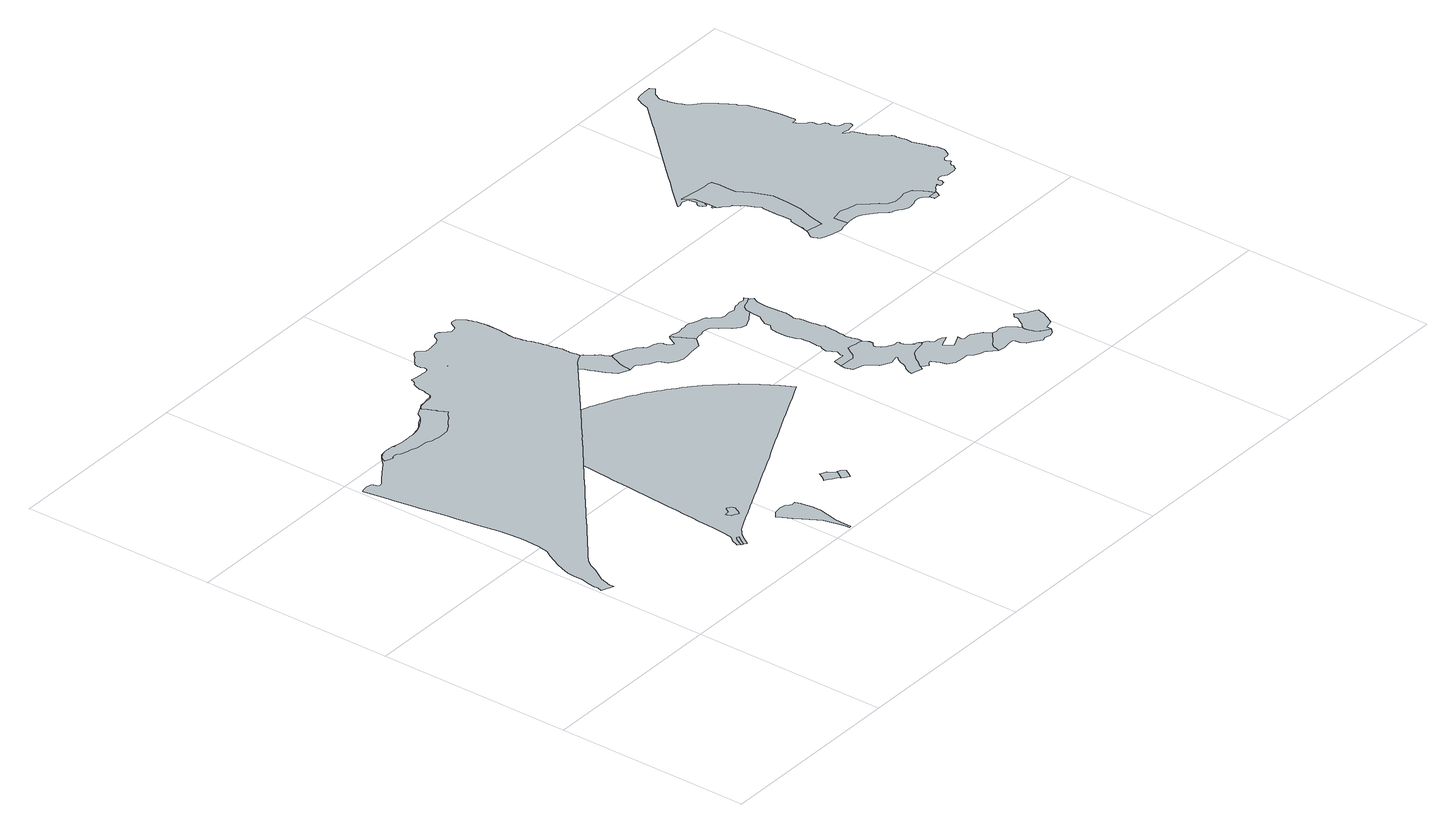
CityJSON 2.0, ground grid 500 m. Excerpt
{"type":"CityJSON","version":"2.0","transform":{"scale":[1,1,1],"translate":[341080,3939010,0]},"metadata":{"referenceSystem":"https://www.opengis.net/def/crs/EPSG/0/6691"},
"CityObjects":{
"object1":{"type":"GenericCityObject","attributes":{"prefecture":"14","disasterType":"2","areaType":"2","zoneNumber":82039,"zoneName":"中野C沢","status":"0"},"geometry":[{"type":"MultiSurface","lod":"1","boundaries":[[[0,1,2,3,4,5,6]]]}]},
"object2":{"type":"GenericCityObject","attributes":{"prefecture":"14","disasterType":"1","areaType":"1","zoneNumber":"151-H24-41108","zoneName":"中野8","status":"0"},"geometry":[{"type":"MultiSurface","lod":"1","boundaries":[[[7,8,9,10,11,12,13,14,15,16,17,18,19,20,21,22,23,24,25]]]}]},
"object3":{"type":"GenericCityObject","attributes":{"prefecture":"14","disasterType":"1","areaType":"1","zoneNumber":"151-H24-41108","zoneName":"中野8","status":"0"},"geometry":[{"type":"MultiSurface","lod":"1","boundaries":[[[26,27,28,29,30,31,32,33,34,35,36,37,38,39,40,41,42,43,44,45,46,47,48,49,50,51,52,53,54,55,56]]]}]},
"object4":{"type":"GenericCityObject","attributes":{"prefecture":"14","disasterType":"1","areaType":"1","zoneNumber":"151-H24-41101","zoneName":"中野1","status":"0"},"geometry":[{"type":"MultiSurface","lod":"1","boundaries":[[[57,58,59,60,61,62,63,64,65,66,67,68,69,70,71,72,73,74,75,76,77,78,79,80,81,82,83,84,85,86,87,88,89,90,91,92,93,94,95,96,97,98,99,100,101,102,103,104,105,106,107,108,109,110,111,112,113,114,115,116,117,118,119,120]]]}]},
"object5":{"type":"GenericCityObject","attributes":{"prefecture":"14","disasterType":"2","areaType":"1","zoneNumber":82037,"zoneName":"中野D沢","status":"0"},"geometry":[{"type":"MultiSurface","lod":"1","boundaries":[[[121,122,123,124,125,126,127,128,129,130,131,132,133,134,135,136,137,138,139,140,141,142,143,144,145,146,147,148,149,150,151,152,153,154,155,156,157,158,159,160,161,162,163,164,165,166,167,168,169,170,171,172,173,174,175,176,177,178,179,180,181,182,183,184,185,186,187,188,189,190,191,192,193,194,195,196,197,198,199,200,201,202,203,204,205,206,207,208,209,210,211,212,213,214,215,216,217,218,219,220,221,222,223,224,225,226,227,228,229,230,231,232,233,234,235,236,237,238,239,240,241,242,243,244,245,246,247,248,249,250,251,252,253,254,255,256,257,258,259,260,261,262,263,264,265,266,267,268,269,270,271,272,273,274,275,276,277,278,279,280,281,282,283,284,285,66,286,287,288,69,289,290,291,77,79,292,85,293,87,88,294,295,296,297,298,299,300,301,302,303,304,305,306,307,308,309,310,311,312,313,314,315,316,317,318,319,320,321,322,323,324,325,326,327,328,329,330,331,332,333,334,335,336,337,338,339,340,341,342,343,344,345,346,347,348,349,350,351,352,353,354,355,356,357,358,359,360,361,362,363,364,365,366,367,368,369,370,371,372,373,374,375,376,377,378,379,380,381,382,383,384,385,386,387,388,389,390,391,392,393,394,395,396,397,398,399,400,401,402,403,404,405,406,407,408,409,410,411,412,413,414,415,416,417,418,419,420,421,422,423,424,425,426,427,428,429,430,431,432,433,434,435,436,437,438,439,440,441,442,443,444,445,446,447,448,449,450,451,452,453,454,455,456,457,458,459,460,461,462,463,464,465,466,467,468,469,470,471,472,473,474,475,476,477,478,479,480,481,482,483,484,485,486,487,488,489,490,491,492,493]]]}]},
"object6":{"type":"GenericCityObject","attributes":{"prefecture":"14","disasterType":"1","areaType":"1","zoneNumber":"151-H24-41107","zoneName":"中野7","status":"0"},"geometry":[{"type":"MultiSurface","lod":"1","boundaries":[[[494,495,496,497,498,499,500,501,502,503,504,505,506,507,508,509,510,511]]]}]},
"object7":{"type":"GenericCityObject","attributes":{"prefecture":"14","disasterType":"1","areaType":"1","zoneNumber":"151-H24-41107","zoneName":"中野7","status":"0"},"geometry":[{"type":"MultiSurface","lod":"1","boundaries":[[[512,513,514,515,516,517,518,519,520,511,510,509,508,507]]]}]},
"object8":{"type":"GenericCityObject","attributes":{"prefecture":"14","disasterType":"1","areaType":"1","zoneNumber":"151-H24-41101","zoneName":"中野1","status":"0"},"geometry":[{"type":"MultiSurface","lod":"1","boundaries":[[[521,522,249,251,523,252,253,524,525,256,259,261,526,527,528,529,530,531,532,533,534,535,273,536,275,537,538,277,539,540,541,542,543,544,545,67,66,546,547,548,64,63,549,62,550,551,60,552,59,553,58,554,555,556,57,120,119,557,558,559,560,561,562,563,564,565,566,567,568,569,570,571,572,573,574,575,576]]]}]},
"object9":{"type":"GenericCityObject","attributes":{"prefecture":"14","disasterType":"2","areaType":"1","zoneNumber":82039,"zoneName":"中野C沢","status":"0"},"geometry":[{"type":"MultiSurface","lod":"1","boundaries":[[[577,578,579,580,581,582,583,584,585,586,587,588,589,590,591,592,593,594,595,596,597,598,599,600,601,602,603,604,605,606,607,608,609,610,611,612,613,614,615,616,617,618,619,620,621,622,623,624,625,626,627,628,629,630,631,632,633,634,635,636,637,638,639,640,641,642,643,644,645,646,647,648,649,650,651,652,653,654,388,655,656,657,658,659,660,661,662,663,664,665,666,667,668,669,670,671,672,673,674,675,676,677,376,678,679,680,681,682,683,684,685,686,687,688,689,690,691,692,693,694,695,696,697,698,699,700,701]]]}]},
"object10":{"type":"GenericCityObject","attributes":{"prefecture":"14","disasterType":"1","areaType":"1","zoneNumber":"151-H24-41101","zoneName":"中野1","status":"0"},"geometry":[{"type":"MultiSurface","lod":"1","boundaries":[[[702,703,490,492,704,705,124,706,127,128,129,130,707,133,134,708,709,710,711,712,713,714,715,716,717,718,719,720,721,722,723,724,725,726,727,728,729,730,731,732,733,734,735,736,737,738,739,740,741,742,743,744,745,746,747,748,749,392,750,751,752,753,754,755,756,757,758,759,760,761,762,763,764,765,766,767,768,769,770,771,772,773,774,775,776,777,778,779,780,781,782,783,784,398,400,401,785,403,786,787,410,412,416,422,423,424,426,427,788,430,789,790,791,435,438,441,443,444,792,445,446,793,449,794,452,795,455,458,460,796,797,798,467,468,799,800,474,801,477,479,802,803,804,483,486,805]]]}]},
"object11":{"type":"GenericCityObject","attributes":{"prefecture":"14","disasterType":"1","areaType":"1","zoneNumber":"151-H24-41102","zoneName":"中野2","status":"0"},"geometry":[{"type":"MultiSurface","lod":"1","boundaries":[[[806,807,808,809,810,811,812,813,814,773,774,815,769,768,816,817,766,818,764,819,820,821,822,761,760,759,758,757,823,824,825,826,827,828,829,830,831,832,833,834,835,836,837,838,839,840,841,842,843,844,845,846,847,848,849,850,851,852,853,854,855,856,857,858,859,860,861,862,863,864,865,866,867,868,869]]]}]},
"object12":{"type":"GenericCityObject","attributes":{"prefecture":"14","disasterType":"1","areaType":"1","zoneNumber":"151-H24-41103","zoneName":"中野3","status":"0"},"geometry":[{"type":"MultiSurface","lod":"1","boundaries":[[[870,871,872,873,874,875,876,877,878,879,880,881,882,883,884,885,886,887,888,889,890,891,892,893,894,895,896,897,898,899,900,901,902,903,904,905,906,907,908,909,910,911,912,913,914,915,916,917,918,919,920,921,922,923,924,925,926,927,928,929,930,931,932,933,934,935,936,937,938,939,940,941,942,943,944,945,946,947,946,948,949,950,951,952,953,954,955,956,957,958,959]]]}]},
"object13":{"type":"GenericCityObject","attributes":{"prefecture":"14","disasterType":"1","areaType":"1","zoneNumber":"151-H24-41102","zoneName":"中野2","status":"0"},"geometry":[{"type":"MultiSurface","lod":"1","boundaries":[[[960,846,961,962,963,844,964,965,843,842,966,841,840,967,839,968,969,970,971,972,973,974,975,976,977,978,979,980,981,982,983,984,985,986,987,988,989,990,991,992,993,994,995,996,997,998,999,1000,1001,1002,1003,1004,1005,1006,1007,1008,1009,1010,1011,1012,1013,1014,1015,1016,1017,1018,1019,1020,1021,1022,1023,1024,1025,1026,1027,1028,1029,1030,1031,1032,1033,1034,1035,1036,1037,1038,1039,1040,1041,1042,1043,1044,1045,1046]]]}]},
"object14":{"type":"GenericCityObject","attributes":{"prefecture":"14","disasterType":"1","areaType":"1","zoneNumber":"151-H24-41102","zoneName":"中野2","status":"0"},"geometry":[{"type":"MultiSurface","lod":"1","boundaries":[[[1047,1048,1049,1050,1051,1052,1053,1054,1055,1056,1057,1058,999,1059,1060,1061,995,1062,991,1063,990,1064,985,1065,1066,1067,1068,1069,1070,1071,1072,1073,1074,1075,1076,1077,1078,1079,1080,1081,1082,1083,1084,1085,1086,1087,1088,1089,1090,1091,1092,1093,1094,893,892,891,890,1095,1096,1097,1098,1099,1100,1101,1102,1103,870,1104,1105,871,1106,1107,1108,873,874,875,877,1109,1110,1111,1112,1113,1114,1115,1116,1117,1118,1119,1120,1121,1122,1123,1124,1125,1126,1127,1128,1129,1130,1131,1132,1133,1134,1135,1136,1137,1138,1139]]]}]},
"object15":{"type":"GenericCityObject","attributes":{"prefecture":"14","disasterType":"1","areaType":"1","zoneNumber":"151-H24-41103","zoneName":"中野3","status":"0"},"geometry":[{"type":"MultiSurface","lod":"1","boundaries":[[[1140,1141,1142,1143,1144,1145,1146,1147,1148,1149,1150,1151,1152,928,1153,1154,930,1155,1156,1157,933,1158,935,936,1159,937,938,939,1160,940,941,1161,942,943,1162,944,1163,1164,1165,1166,1167,1168,1169,1170,1171,1172,1173,1174,1175,1176,1177,915,1178,1179,1180,1181,1182,1183,1184,1185,1186,1187,1188,1189,1190,1191,1192,1193,1194,1195,1196,1197,1198,1199,1200,1201,1202,1203,1204,1205,1206,1207,1208,1209,1210,1211,1212,1213,1214,1215,1216,1217,1218,1219,1220,1221,1222,1223,1224,1225,1226,1227]]]}]},
"object16":{"type":"GenericCityObject","attributes":{"prefecture":"14","disasterType":"1","areaType":"1","zoneNumber":"151-H24-41103","zoneName":"中野3","status":"0"},"geometry":[{"type":"MultiSurface","lod":"1","boundaries":[[[1228,1203,1229,1230,1231,1200,1199,1198,1197,1196,1195,1194,1193,1232,1233,1234,1235,1236,1237,1238,1239,1240,1241,1242,1243,1244,1245,1246,1247,1248,1249,1250,1251,1252,1253,1254,1255,1256,1257,1258,1259,1260,1261,1262,1263,1264,1265,1266,1267,1268,1269,1270,1271]]]}]},
"object17":{"type":"GenericCityObject","attributes":{"prefecture":"14","disasterType":"1","areaType":"1","zoneNumber":"151-H22-41035","zoneName":"太井1","status":"0"},"geometry":[{"type":"MultiSurface","lod":"1","boundaries":[[[1272,1273,1274,1275,1276,1277,1278,1279,1280,1281,1282,1283,1284,1285,1286,1287,1288,1289,1290,1291,1292,1293,1294,1295,1296,1297,1298,1299,1258,1300,1260,1256,1301,1252,1302,1251,1250,1249,1303,1304,1305,1306,1244,1307,1308,1309,1310,1311,1312]]]}]},
"object18":{"type":"GenericCityObject","attributes":{"prefecture":"14","disasterType":"1","areaType":"1","zoneNumber":"151-H22-41018","zoneName":"三井13","status":"0"},"geometry":[{"type":"MultiSurface","lod":"1","boundaries":[[[1313,1314,1315,1316,1317,1318,1319,1320,1321,1322,1323,1324,1325,1326,1327,1328,1329,1330,1331,1332,1333,1334,1335,1336,1337,1338,1339,1340,1341,1342,1343,1344,1345,1346,1347,1348,1349,1350,1351,1352,1353,1354,1355,1356,1357,1358,1359,1360,1361,1362,1363,1364,1365,1366,1367,1368,1369,1370,1371,1372,1373,1374,1375,1376,1377,1378,1379,1380,1381,1382,1383,1384,1385,1386,1387,1388,1389,1390,1391,1392,1393,1394,1395,1396,1397,1398]]]}]},
"object19":{"type":"GenericCityObject","attributes":{"prefecture":"14","disasterType":"1","areaType":"1","zoneNumber":"151-H22-41017","zoneName":"三井12","status":"0"},"geometry":[{"type":"MultiSurface","lod":"1","boundaries":[[[1399,1400,1401,1402,1403,1404,1405,1406,1407,1408,1409,1410,1411,1412,1413,1414,1415,1416,1417,1418,1419,1420,1421,1422,1423,1424,1425,1426,1427,1428,1429,1430,1431,1432,1433,1434,1435,1436,1437,1438,1439,1440,1441,1442,1443,1444,1445,1446,1447,1448,1449,1450,1451,1452,1453,1454,1455,1456,1457,1458,1459,1460,1461,1462,1463,1464,1465,1466,1467,1468,1469,1470,1471,1472,1473,1474,1475,1476,1477,1478,1479,1480,1481,1482,1483,1484,1485,1486,1487,1488,1489,1490]]]}]},
"object20":{"type":"GenericCityObject","attributes":{"prefecture":"14","disasterType":"2","areaType":"1","zoneNumber":"82044-2","zoneName":"三井沢-2","status":"0"},"geometry":[{"type":"MultiSurface","lod":"1","boundaries":[[[1491,1492,1493,1494,1495,1496,1497,1498,1499,1500,1501,1502,1503,1504,1505,1506,1507,1508,1509,1510,1511,1512,1513,1514,1515,1516,1517,1518,1519,1520,1521,1522,1523,1524,1525,1526,1527,1528,1529,1530,1531,1532,1533,1534,1535,1536,1537,1538,1539,1540,1541,1542,1543,1544,1545,1546,1547,1548,1549,1550,1551,1552,1553,1554,1555,1556,1557,1558,1559,1560,1561,1562,1563,1564,1565,1566,1567,1324,1568,1569,1570,1571,1572,1573,1326,1574,1575,1327,1329,1332,1576,1336,1339,1342,1345,1346,1577,1578,1579,1355,1356,1580,1581,1582,1366,1368,1371,1583,1584,1377,1380,1585,1586,1389,1587,1588,1589,1590,1591,1592,1593,1594,1595,1596,1597,1598,1599,1600,1405,1601,1406,1407,1602,1603,1411,1413,1414,1415,1419,1604,1605,1425,1606,1428,1607,1608,1435,1609,1610,1436,1611,1612,1446,1447,1448,1450,1452,1457,1613,1458,1614,1615,1466,1469,1616,1617,1477,1618,1619,1620,1621,1622,1623,1624,1625,1626,1627,1628,1629,1630,1631,1632,1633,1634,1635,1636,1637,1638,1639,1640,1641,1642,1643,1644,1645,1646,1647,1648,1649,1650,1651,1652,1653,1654,1655,1656,1657,1658,1659,1660,1661,1662,1663,1664,1665,1666,1667,1668,1669,1670,1671,1672,1673,1674,1675,1676,1677,1678,1679,1680,1681,1682,1683,1684,1685,1686,1687,1688,1689,1690,1691,1692,1693,1694,1695,1696,1697,1698,1699,1700,1701,1702,1703,1704,1705,1706,1707,1708,1709,1710,1711,1712,1713,1714,1715,1716,1717,1718,1719,1720,1721,1722,1723,1724,1725,1726,1727,1728,1729,1730,1731,1732,1733,1734,1735,1736,1737,1738,1739,1740,1741,1742,1743,1744,1745,1746,1747,1748,1749,1750,1751,1752,1753,1754,1755,1756,1757,1758,1759,1760,1761,1762,1763,1764,1765,1766,1767,1768,1769,1770,1771,1772,1773,1774,1775]]]}]}
},
"vertices":[
[372,178,0],[367,181,0],[359,173,0],[350,155,0],[353,153,0],[354,152,0],[365,169,0],
[455,245,0],[457,250,0],[462,258,0],[461,263,0],[456,267,0],[450,271,0],[449,271,0],[448,272,0],[441,261,0],[439,259,0],[438,259,0],[429,258,0],[428,258,0],[428,254,0],[433,245,0],[440,242,0],[446,238,0],[449,236,0],[451,239,0],
[537,175,0],[522,178,0],[502,175,0],[493,168,0],[487,163,0],[495,150,0],[506,130,0],[512,120,0],[517,113,0],[517,112,0],[534,83,0],[541,70,0],[546,51,0],[549,35,0],[552,17,0],[553,7,0],[554,7,0],[555,7,0],[556,7,0],[557,7,0],[558,17,0],[559,51,0],[565,79,0],[570,102,0],[570,118,0],[570,123,0],[565,151,0],[564,153,0],[561,167,0],[551,165,0],[541,172,0],
[379,1019,0],[375,1027,0],[374,1029,0],[373,1030,0],[373,1031,0],[370,1037,0],[369,1040,0],[367,1043,0],[366,1047,0],[359,1061,0],[358,1062,0],[339,1053,0],[328,1038,0],[316,1029,0],[304,1022,0],[301,1020,0],[298,1019,0],[288,1014,0],[277,1011,0],[267,1009,0],[260,1010,0],[254,1010,0],[250,1010,0],[242,1009,0],[231,1010,0],[223,1009,0],[205,1012,0],[202,1012,0],[195,1015,0],[187,1017,0],[182,1017,0],[173,1017,0],[158,1014,0],[145,1005,0],[142,1000,0],[140,994,0],[147,991,0],[149,990,0],[152,989,0],[161,986,0],[162,988,0],[164,990,0],[166,990,0],[173,990,0],[176,989,0],[184,983,0],[202,978,0],[209,976,0],[225,970,0],[240,968,0],[256,968,0],[263,964,0],[268,961,0],[285,959,0],[287,959,0],[300,958,0],[320,959,0],[339,969,0],[349,978,0],[354,982,0],[365,988,0],[376,999,0],[385,1005,0],[381,1014,0],
[711,1203,0],[711,1204,0],[710,1207,0],[709,1207,0],[708,1210,0],[706,1212,0],[703,1216,0],[701,1219,0],[698,1222,0],[697,1222,0],[696,1223,0],[694,1223,0],[692,1224,0],[691,1224,0],[690,1224,0],[686,1224,0],[685,1224,0],[684,1224,0],[683,1224,0],[682,1223,0],[681,1222,0],[678,1220,0],[677,1218,0],[676,1216,0],[674,1213,0],[673,1210,0],[672,1208,0],[670,1206,0],[669,1204,0],[668,1204,0],[667,1203,0],[666,1203,0],[664,1202,0],[661,1202,0],[657,1201,0],[656,1201,0],[654,1201,0],[653,1201,0],[652,1201,0],[649,1203,0],[646,1207,0],[643,1210,0],[641,1211,0],[640,1213,0],[638,1216,0],[636,1218,0],[633,1220,0],[633,1221,0],[632,1221,0],[630,1222,0],[628,1223,0],[627,1223,0],[624,1223,0],[622,1223,0],[621,1223,0],[620,1222,0],[617,1221,0],[615,1219,0],[614,1218,0],[613,1218,0],[612,1216,0],[610,1212,0],[609,1209,0],[608,1208,0],[608,1207,0],[607,1206,0],[605,1204,0],[604,1204,0],[599,1202,0],[597,1201,0],[594,1199,0],[593,1199,0],[590,1199,0],[584,1198,0],[580,1198,0],[578,1198,0],[576,1197,0],[567,1196,0],[565,1196,0],[562,1196,0],[560,1196,0],[558,1197,0],[556,1197,0],[554,1197,0],[553,1198,0],[552,1199,0],[551,1200,0],[549,1202,0],[547,1205,0],[545,1207,0],[544,1209,0],[543,1210,0],[541,1212,0],[540,1212,0],[539,1212,0],[538,1213,0],[537,1213,0],[536,1213,0],[535,1213,0],[534,1213,0],[533,1213,0],[532,1212,0],[531,1212,0],[529,1210,0],[528,1210,0],[525,1208,0],[522,1204,0],[521,1203,0],[520,1201,0],[519,1201,0],[512,1196,0],[509,1194,0],[506,1192,0],[500,1186,0],[499,1185,0],[498,1185,0],[498,1184,0],[497,1183,0],[496,1182,0],[494,1178,0],[494,1175,0],[494,1174,0],[494,1171,0],[494,1169,0],[495,1166,0],[497,1161,0],[498,1155,0],[498,1153,0],[498,1152,0],[497,1151,0],[496,1150,0],[494,1148,0],[493,1147,0],[491,1146,0],[489,1146,0],[479,1146,0],[477,1146,0],[475,1146,0],[474,1146,0],[472,1146,0],[470,1146,0],[447,1149,0],[443,1150,0],[440,1150,0],[438,1142,0],[436,1139,0],[433,1136,0],[430,1134,0],[429,1133,0],[425,1124,0],[422,1114,0],[422,1104,0],[420,1098,0],[419,1094,0],[419,1092,0],[417,1081,0],[416,1079,0],[415,1077,0],[411,1074,0],[408,1072,0],[400,1070,0],[392,1070,0],[382,1069,0],[375,1068,0],[367,1066,0],[339,1049,0],[336,1046,0],[330,1039,0],[310,1030,0],[296,1019,0],[287,1015,0],[219,1010,0],[184,1017,0],[171,1017,0],[155,1014,0],[144,1006,0],[126,987,0],[98,969,0],[75,952,0],[66,946,0],[60,941,0],[55,940,0],[53,940,0],[49,943,0],[45,953,0],[43,957,0],[40,958,0],[30,960,0],[21,959,0],[17,958,0],[10,956,0],[15,926,0],[17,908,0],[18,903,0],[22,880,0],[26,858,0],[29,835,0],[33,812,0],[37,789,0],[40,766,0],[44,744,0],[48,721,0],[51,698,0],[55,675,0],[59,652,0],[62,630,0],[66,607,0],[66,604,0],[68,585,0],[69,566,0],[70,562,0],[70,542,0],[70,520,0],[69,510,0],[68,499,0],[64,480,0],[53,462,0],[51,457,0],[48,453,0],[43,444,0],[35,426,0],[27,408,0],[21,389,0],[20,380,0],[20,368,0],[19,347,0],[15,327,0],[12,306,0],[13,297,0],[10,286,0],[40,274,0],[39,286,0],[41,295,0],[47,314,0],[58,332,0],[69,349,0],[77,367,0],[89,384,0],[107,399,0],[125,413,0],[143,428,0],[161,442,0],[179,457,0],[197,471,0],[215,486,0],[233,501,0],[251,515,0],[269,530,0],[286,544,0],[289,547,0],[304,559,0],[322,573,0],[340,588,0],[358,603,0],[376,617,0],[394,632,0],[412,646,0],[430,661,0],[439,669,0],[448,676,0],[466,690,0],[483,705,0],[484,705,0],[501,719,0],[519,734,0],[537,748,0],[555,763,0],[571,776,0],[573,778,0],[588,790,0],[607,806,0],[702,885,0],[709,891,0],[719,899,0],[730,906,0],[740,911,0],[749,914,0],[748,915,0],[748,916,0],[749,919,0],[749,920,0],[749,923,0],[749,924,0],[749,925,0],[748,927,0],[747,931,0],[746,935,0],[746,937,0],[745,940,0],[744,941,0],[744,942,0],[745,943,0],[745,945,0],[746,946,0],[746,948,0],[746,951,0],[746,953,0],[746,958,0],[746,959,0],[746,961,0],[746,962,0],[746,963,0],[746,964,0],[745,969,0],[744,970,0],[743,974,0],[743,975,0],[742,977,0],[742,979,0],[741,980,0],[740,984,0],[739,989,0],[738,996,0],[737,1001,0],[736,1004,0],[736,1005,0],[735,1009,0],[735,1011,0],[735,1012,0],[734,1015,0],[734,1016,0],[733,1019,0],[733,1020,0],[733,1021,0],[731,1026,0],[731,1027,0],[730,1030,0],[729,1032,0],[729,1033,0],[729,1034,0],[728,1035,0],[728,1037,0],[727,1038,0],[726,1041,0],[724,1047,0],[724,1048,0],[723,1051,0],[723,1052,0],[722,1053,0],[721,1063,0],[720,1066,0],[720,1068,0],[720,1070,0],[718,1074,0],[717,1078,0],[717,1079,0],[717,1082,0],[718,1083,0],[718,1086,0],[719,1094,0],[720,1097,0],[720,1101,0],[720,1104,0],[721,1109,0],[721,1112,0],[722,1116,0],[722,1120,0],[722,1121,0],[722,1122,0],[722,1127,0],[722,1143,0],[722,1154,0],[722,1156,0],[722,1161,0],[721,1164,0],[721,1166,0],[718,1181,0],[717,1184,0],[716,1189,0],[716,1190,0],[715,1191,0],[715,1192,0],[712,1200,0],
[710,176,0],[703,183,0],[703,187,0],[696,190,0],[688,194,0],[680,182,0],[678,179,0],[673,172,0],[672,171,0],[680,165,0],[686,161,0],[688,159,0],[697,154,0],[705,149,0],[709,154,0],[711,158,0],[713,160,0],[718,169,0],
[704,147,0],[703,146,0],[710,141,0],[721,135,0],[727,143,0],[730,148,0],[735,157,0],[727,165,0],[719,170,0],
[503,1149,0],[502,1149,0],[495,1149,0],[492,1146,0],[489,1145,0],[464,1144,0],[460,1141,0],[456,1134,0],[454,1132,0],[450,1123,0],[448,1118,0],[444,1112,0],[441,1107,0],[438,1103,0],[426,1099,0],[420,1097,0],[418,1086,0],[418,1081,0],[415,1078,0],[411,1076,0],[407,1074,0],[398,1073,0],[385,1070,0],[381,1070,0],[372,1070,0],[364,1050,0],[366,1046,0],[366,1045,0],[370,1038,0],[371,1036,0],[372,1033,0],[374,1030,0],[375,1028,0],[376,1025,0],[377,1023,0],[378,1020,0],[387,1006,0],[397,1009,0],[411,1008,0],[422,1012,0],[443,1021,0],[456,1028,0],[466,1035,0],[477,1047,0],[482,1064,0],[484,1069,0],[488,1078,0],[492,1085,0],[498,1097,0],[501,1098,0],[508,1101,0],[525,1112,0],[535,1122,0],[527,1129,0],[521,1133,0],[506,1146,0],
[379,173,0],[385,180,0],[391,185,0],[400,193,0],[421,204,0],[442,214,0],[451,218,0],[463,224,0],[484,234,0],[486,235,0],[504,244,0],[525,254,0],[546,264,0],[567,274,0],[587,284,0],[608,294,0],[629,304,0],[650,314,0],[671,324,0],[691,335,0],[712,345,0],[733,355,0],[754,365,0],[774,375,0],[795,385,0],[816,395,0],[837,405,0],[858,415,0],[878,425,0],[899,435,0],[920,445,0],[940,455,0],[939,456,0],[934,466,0],[928,477,0],[922,487,0],[917,496,0],[910,506,0],[904,516,0],[898,525,0],[891,535,0],[885,544,0],[878,553,0],[871,563,0],[863,572,0],[856,580,0],[848,589,0],[841,598,0],[833,606,0],[825,614,0],[817,623,0],[814,625,0],[809,631,0],[800,639,0],[792,646,0],[783,654,0],[774,661,0],[765,669,0],[756,676,0],[747,683,0],[738,689,0],[728,696,0],[719,703,0],[709,709,0],[699,715,0],[690,721,0],[680,727,0],[669,732,0],[669,733,0],[659,738,0],[649,743,0],[639,748,0],[628,753,0],[618,758,0],[607,762,0],[597,767,0],[586,771,0],[575,775,0],[564,779,0],[553,782,0],[542,786,0],[531,789,0],[520,792,0],[509,795,0],[498,797,0],[486,800,0],[475,802,0],[464,804,0],[452,806,0],[441,807,0],[430,809,0],[418,810,0],[407,811,0],[406,794,0],[404,771,0],[402,748,0],[401,725,0],[399,702,0],[397,679,0],[396,656,0],[394,633,0],[392,610,0],[391,587,0],[389,564,0],[387,541,0],[386,518,0],[384,495,0],[382,472,0],[381,449,0],[379,426,0],[377,403,0],[376,380,0],[374,356,0],[372,333,0],[371,310,0],[369,287,0],[367,264,0],[366,241,0],[364,218,0],[362,195,0],[358,188,0],[351,179,0],[343,160,0],[362,147,0],[373,164,0],
[719,1179,0],[718,1179,0],[715,1193,0],[711,1205,0],[706,1213,0],[695,1223,0],[689,1224,0],[689,1221,0],[689,1216,0],[689,1215,0],[689,1213,0],[689,1208,0],[688,1204,0],[688,1203,0],[688,1201,0],[688,1197,0],[688,1194,0],[686,1184,0],[684,1181,0],[683,1178,0],[682,1175,0],[681,1175,0],[678,1170,0],[676,1168,0],[670,1157,0],[671,1157,0],[673,1150,0],[675,1143,0],[667,1133,0],[668,1120,0],[666,1109,0],[666,1098,0],[662,1079,0],[662,1066,0],[660,1054,0],[662,1038,0],[664,1024,0],[665,1015,0],[667,1003,0],[669,987,0],[671,975,0],[673,963,0],[679,956,0],[679,953,0],[680,938,0],[686,924,0],[689,911,0],[695,892,0],[705,882,0],[710,870,0],[715,860,0],[720,849,0],[722,842,0],[728,827,0],[742,802,0],[771,790,0],[772,800,0],[773,807,0],[775,819,0],[777,828,0],[778,828,0],[782,838,0],[783,840,0],[783,841,0],[784,844,0],[785,847,0],[787,852,0],[788,854,0],[789,855,0],[793,857,0],[790,857,0],[790,858,0],[789,858,0],[787,862,0],[786,865,0],[785,867,0],[780,879,0],[777,883,0],[770,890,0],[771,890,0],[763,899,0],[755,910,0],[750,913,0],[749,922,0],[747,932,0],[744,940,0],[743,976,0],[740,983,0],[739,988,0],[736,1002,0],[733,1022,0],[730,1029,0],[728,1036,0],[727,1040,0],[719,1071,0],[719,1072,0],[718,1078,0],[719,1088,0],[720,1100,0],[721,1113,0],[722,1126,0],[723,1140,0],[723,1152,0],[719,1177,0],
[863,819,0],[861,824,0],[852,833,0],[850,835,0],[838,841,0],[836,842,0],[819,851,0],[806,856,0],[803,857,0],[788,855,0],[787,851,0],[785,845,0],[783,842,0],[782,839,0],[781,837,0],[780,833,0],[778,829,0],[788,793,0],[792,792,0],[803,781,0],[812,775,0],[815,771,0],[828,766,0],[835,763,0],[836,762,0],[845,741,0],[861,730,0],[878,723,0],[898,725,0],[914,728,0],[942,730,0],[958,748,0],[959,750,0],[962,752,0],[960,756,0],[957,761,0],[945,782,0],[943,785,0],[940,791,0],[937,798,0],[933,804,0],[927,798,0],[925,794,0],[920,785,0],[919,783,0],[918,780,0],[917,779,0],[917,778,0],[915,777,0],[908,781,0],[906,782,0],[905,783,0],[904,784,0],[903,791,0],[901,796,0],[901,798,0],[898,803,0],[895,807,0],[891,809,0],[886,812,0],[878,814,0],[874,814,0],[868,815,0],[867,815,0],
[1185,428,0],[1187,430,0],[1188,438,0],[1186,443,0],[1186,444,0],[1180,449,0],[1180,450,0],[1179,455,0],[1177,455,0],[1173,456,0],[1171,456,0],[1167,457,0],[1163,457,0],[1160,458,0],[1155,458,0],[1152,459,0],[1138,461,0],[1129,447,0],[1123,435,0],[1116,430,0],[1110,426,0],[1104,426,0],[1080,428,0],[1070,429,0],[1069,417,0],[1075,398,0],[1098,392,0],[1102,390,0],[1110,384,0],[1115,375,0],[1123,361,0],[1149,348,0],[1172,354,0],[1176,351,0],[1170,346,0],[1161,332,0],[1160,322,0],[1157,316,0],[1149,306,0],[1142,293,0],[1141,285,0],[1150,283,0],[1153,282,0],[1170,278,0],[1175,286,0],[1175,287,0],[1177,292,0],[1185,301,0],[1186,301,0],[1186,302,0],[1193,314,0],[1203,325,0],[1209,331,0],[1221,336,0],[1250,341,0],[1253,342,0],[1253,343,0],[1255,346,0],[1252,348,0],[1248,353,0],[1246,353,0],[1240,354,0],[1234,359,0],[1234,360,0],[1230,366,0],[1226,372,0],[1225,374,0],[1224,377,0],[1224,380,0],[1225,383,0],[1225,385,0],[1225,386,0],[1223,387,0],[1222,388,0],[1219,388,0],[1212,388,0],[1208,389,0],[1209,389,0],[1199,395,0],[1192,399,0],[1187,403,0],[1186,404,0],[1185,405,0],[1185,406,0],[1181,413,0],[1178,417,0],[1178,418,0],[1178,420,0],[1180,423,0],[1182,425,0],
[937,805,0],[934,801,0],[935,800,0],[938,796,0],[941,791,0],[942,788,0],[946,781,0],[961,752,0],[974,754,0],[986,755,0],[993,759,0],[1000,758,0],[1009,756,0],[1017,753,0],[1017,752,0],[1018,751,0],[1026,739,0],[1037,727,0],[1045,715,0],[1059,701,0],[1074,698,0],[1092,707,0],[1094,707,0],[1103,713,0],[1112,719,0],[1122,725,0],[1122,726,0],[1122,731,0],[1123,735,0],[1123,737,0],[1124,738,0],[1128,743,0],[1129,746,0],[1131,748,0],[1135,750,0],[1136,750,0],[1141,752,0],[1151,755,0],[1153,756,0],[1158,759,0],[1164,762,0],[1162,765,0],[1160,769,0],[1159,771,0],[1155,768,0],[1152,766,0],[1143,767,0],[1140,767,0],[1137,767,0],[1129,765,0],[1122,765,0],[1119,764,0],[1112,760,0],[1107,756,0],[1106,756,0],[1095,759,0],[1093,759,0],[1090,759,0],[1084,759,0],[1077,758,0],[1076,758,0],[1067,760,0],[1064,761,0],[1060,765,0],[1056,769,0],[1050,777,0],[1049,778,0],[1044,786,0],[1042,788,0],[1036,791,0],[1030,792,0],[1019,794,0],[1015,796,0],[1010,798,0],[1008,799,0],[1002,802,0],[997,803,0],[990,803,0],[985,801,0],[983,801,0],[976,802,0],[970,801,0],[960,799,0],[957,800,0],[956,800,0],[954,800,0],[944,804,0],
[1167,671,0],[1166,676,0],[1165,683,0],[1165,695,0],[1163,706,0],[1162,716,0],[1163,725,0],[1164,737,0],[1168,746,0],[1173,752,0],[1165,757,0],[1160,760,0],[1151,756,0],[1142,753,0],[1137,751,0],[1129,745,0],[1125,741,0],[1122,730,0],[1122,722,0],[1121,713,0],[1121,704,0],[1120,694,0],[1112,684,0],[1112,683,0],[1105,670,0],[1105,658,0],[1106,654,0],[1095,644,0],[1093,626,0],[1093,615,0],[1093,605,0],[1093,597,0],[1098,576,0],[1104,568,0],[1105,559,0],[1105,551,0],[1106,546,0],[1106,538,0],[1105,528,0],[1103,522,0],[1106,514,0],[1102,506,0],[1099,493,0],[1110,469,0],[1106,457,0],[1107,455,0],[1106,450,0],[1075,451,0],[1111,426,0],[1114,425,0],[1118,424,0],[1120,424,0],[1124,423,0],[1129,423,0],[1132,423,0],[1137,423,0],[1138,423,0],[1186,428,0],[1186,429,0],[1188,432,0],[1188,434,0],[1188,439,0],[1179,458,0],[1180,464,0],[1179,468,0],[1179,469,0],[1178,473,0],[1175,479,0],[1175,484,0],[1174,490,0],[1173,495,0],[1173,498,0],[1175,505,0],[1175,509,0],[1175,516,0],[1176,526,0],[1176,536,0],[1178,546,0],[1178,556,0],[1178,557,0],[1174,568,0],[1172,579,0],[1170,589,0],[1169,601,0],[1168,610,0],[1167,619,0],[1163,629,0],[1162,634,0],[1163,638,0],[1166,649,0],[1167,658,0],[1167,659,0],[1167,665,0],
[1306,315,0],[1301,317,0],[1298,320,0],[1295,321,0],[1291,323,0],[1282,324,0],[1275,324,0],[1273,326,0],[1270,335,0],[1267,338,0],[1265,340,0],[1261,342,0],[1258,344,0],[1252,349,0],[1247,352,0],[1241,355,0],[1239,355,0],[1239,356,0],[1233,361,0],[1224,375,0],[1226,384,0],[1225,387,0],[1220,388,0],[1216,382,0],[1214,377,0],[1211,371,0],[1208,367,0],[1208,365,0],[1204,357,0],[1201,351,0],[1201,350,0],[1197,342,0],[1196,341,0],[1195,338,0],[1183,323,0],[1174,308,0],[1163,296,0],[1169,291,0],[1183,280,0],[1191,274,0],[1196,280,0],[1206,284,0],[1206,280,0],[1216,262,0],[1219,247,0],[1236,235,0],[1259,233,0],[1274,233,0],[1276,233,0],[1287,222,0],[1299,214,0],[1315,210,0],[1316,208,0],[1334,189,0],[1337,199,0],[1339,207,0],[1342,213,0],[1347,217,0],[1354,222,0],[1362,228,0],[1377,241,0],[1380,243,0],[1383,245,0],[1382,246,0],[1380,250,0],[1376,255,0],[1374,257,0],[1371,262,0],[1362,270,0],[1355,273,0],[1349,278,0],[1345,279,0],[1340,279,0],[1336,279,0],[1332,279,0],[1326,279,0],[1323,281,0],[1323,282,0],[1322,283,0],[1322,284,0],[1322,289,0],[1322,295,0],[1322,294,0],[1319,293,0],[1317,292,0],[1315,292,0],[1292,281,0],[1274,303,0],
[1386,243,0],[1381,247,0],[1380,245,0],[1378,241,0],[1352,187,0],[1369,189,0],[1381,190,0],[1387,190,0],[1388,188,0],[1389,171,0],[1397,159,0],[1411,150,0],[1429,138,0],[1438,141,0],[1453,137,0],[1466,141,0],[1476,151,0],[1467,157,0],[1461,160,0],[1456,164,0],[1451,168,0],[1447,172,0],[1444,181,0],[1443,183,0],[1441,193,0],[1441,194,0],[1440,201,0],[1440,202,0],[1440,203,0],[1441,205,0],[1442,207,0],[1441,207,0],[1440,209,0],[1439,210,0],[1436,215,0],[1426,230,0],[1423,233,0],[1420,236,0],[1415,240,0],[1407,243,0],[1401,242,0],[1399,242,0],[1392,241,0],[1389,242,0],
[1521,221,0],[1516,225,0],[1512,227,0],[1511,228,0],[1505,230,0],[1503,232,0],[1499,234,0],[1484,244,0],[1474,254,0],[1473,255,0],[1471,252,0],[1467,248,0],[1466,246,0],[1466,242,0],[1466,240,0],[1466,238,0],[1465,234,0],[1464,232,0],[1461,229,0],[1459,226,0],[1457,223,0],[1455,221,0],[1453,217,0],[1451,214,0],[1449,212,0],[1447,210,0],[1446,208,0],[1443,207,0],[1441,208,0],[1440,200,0],[1442,184,0],[1453,166,0],[1463,159,0],[1467,156,0],[1470,154,0],[1476,153,0],[1476,164,0],[1498,170,0],[1507,187,0],[1517,205,0],[1519,215,0],
[1515,1023,0],[1497,1055,0],[1495,1072,0],[1496,1098,0],[1494,1119,0],[1484,1120,0],[1473,1120,0],[1447,1123,0],[1399,1129,0],[1398,1129,0],[1415,1108,0],[1418,1079,0],[1418,1071,0],[1418,1057,0],[1418,1047,0],[1420,1045,0],[1421,1045,0],[1422,1044,0],[1423,1044,0],[1424,1043,0],[1424,1041,0],[1426,1040,0],[1427,1039,0],[1430,1038,0],[1432,1037,0],[1435,1033,0],[1436,1031,0],[1438,1029,0],[1440,1027,0],[1442,1026,0],[1443,1025,0],[1446,1025,0],[1448,1025,0],[1448,1024,0],[1449,1023,0],[1451,1020,0],[1452,1016,0],[1455,1013,0],[1457,1009,0],[1460,1007,0],[1462,1004,0],[1467,996,0],[1470,990,0],[1470,989,0],[1472,985,0],[1473,981,0],[1476,977,0],[1479,973,0],[1480,971,0],[1481,969,0],[1481,967,0],[1480,965,0],[1479,959,0],[1479,953,0],[1479,952,0],[1479,948,0],[1479,943,0],[1479,931,0],[1479,923,0],[1479,919,0],[1479,910,0],[1480,904,0],[1480,897,0],[1480,886,0],[1480,885,0],[1480,884,0],[1478,883,0],[1477,882,0],[1476,881,0],[1475,880,0],[1474,875,0],[1472,864,0],[1470,853,0],[1469,843,0],[1466,835,0],[1465,831,0],[1464,828,0],[1467,828,0],[1498,823,0],[1507,821,0],[1508,821,0],[1512,839,0],[1516,858,0],[1528,895,0],[1532,934,0],[1534,976,0],
[1619,807,0],[1595,813,0],[1575,819,0],[1544,813,0],[1544,803,0],[1546,779,0],[1546,777,0],[1551,778,0],[1553,778,0],[1563,778,0],[1571,778,0],[1574,778,0],[1575,778,0],[1576,778,0],[1578,778,0],[1581,777,0],[1584,776,0],[1586,775,0],[1587,775,0],[1588,774,0],[1590,773,0],[1592,772,0],[1592,771,0],[1594,771,0],[1598,768,0],[1599,767,0],[1602,764,0],[1605,762,0],[1606,762,0],[1609,759,0],[1612,756,0],[1617,752,0],[1620,750,0],[1624,746,0],[1627,743,0],[1634,735,0],[1637,731,0],[1639,730,0],[1641,728,0],[1642,727,0],[1643,727,0],[1647,726,0],[1648,725,0],[1653,723,0],[1657,721,0],[1661,719,0],[1662,718,0],[1663,717,0],[1665,715,0],[1666,714,0],[1669,712,0],[1673,710,0],[1677,708,0],[1678,708,0],[1680,708,0],[1681,708,0],[1688,708,0],[1691,708,0],[1694,709,0],[1696,709,0],[1697,709,0],[1704,712,0],[1709,714,0],[1711,714,0],[1715,714,0],[1716,714,0],[1721,714,0],[1722,714,0],[1725,713,0],[1728,712,0],[1730,711,0],[1732,710,0],[1733,709,0],[1735,708,0],[1738,705,0],[1740,702,0],[1741,701,0],[1742,699,0],[1743,699,0],[1754,700,0],[1755,700,0],[1762,700,0],[1765,700,0],[1759,713,0],[1754,725,0],[1741,745,0],[1720,752,0],[1702,748,0],[1681,746,0],[1661,756,0],[1653,771,0],[1639,784,0],
[1799,1124,0],[1797,1127,0],[1801,1127,0],[1808,1127,0],[1809,1128,0],[1810,1128,0],[1813,1129,0],[1813,1130,0],[1813,1136,0],[1813,1145,0],[1810,1170,0],[1807,1196,0],[1805,1209,0],[1800,1224,0],[1794,1249,0],[1793,1251,0],[1783,1269,0],[1782,1271,0],[1778,1277,0],[1777,1280,0],[1773,1287,0],[1761,1306,0],[1754,1317,0],[1739,1335,0],[1725,1347,0],[1715,1357,0],[1709,1369,0],[1708,1371,0],[1705,1379,0],[1699,1401,0],[1699,1402,0],[1698,1405,0],[1696,1413,0],[1696,1422,0],[1699,1428,0],[1701,1431,0],[1706,1440,0],[1710,1443,0],[1723,1453,0],[1717,1466,0],[1702,1464,0],[1701,1464,0],[1679,1462,0],[1677,1462,0],[1675,1461,0],[1666,1457,0],[1663,1451,0],[1661,1448,0],[1658,1441,0],[1657,1438,0],[1656,1436,0],[1652,1422,0],[1650,1418,0],[1649,1417,0],[1607,1372,0],[1598,1363,0],[1596,1360,0],[1473,1230,0],[1451,1206,0],[1439,1193,0],[1433,1186,0],[1428,1181,0],[1416,1169,0],[1369,1118,0],[1371,1116,0],[1375,1116,0],[1388,1121,0],[1404,1117,0],[1410,1094,0],[1405,1092,0],[1399,1085,0],[1400,1081,0],[1404,1074,0],[1409,1069,0],[1414,1071,0],[1415,1077,0],[1417,1078,0],[1419,1083,0],[1421,1093,0],[1426,1093,0],[1424,1079,0],[1423,1072,0],[1426,1058,0],[1413,1056,0],[1412,1052,0],[1428,1039,0],[1449,1024,0],[1454,1014,0],[1463,1003,0],[1476,978,0],[1482,968,0],[1480,962,0],[1479,922,0],[1481,895,0],[1475,877,0],[1467,836,0],[1461,822,0],[1453,810,0],[1451,806,0],[1451,801,0],[1456,791,0],[1462,786,0],[1469,782,0],[1490,776,0],[1508,771,0],[1515,771,0],[1520,772,0],[1523,773,0],[1527,774,0],[1542,777,0],[1550,778,0],[1572,779,0],[1573,779,0],[1595,770,0],[1602,765,0],[1607,761,0],[1626,745,0],[1636,734,0],[1638,731,0],[1638,730,0],[1642,728,0],[1659,721,0],[1695,709,0],[1705,714,0],[1718,715,0],[1733,710,0],[1743,700,0],[1743,693,0],[1745,687,0],[1745,686,0],[1749,685,0],[1760,684,0],[1760,685,0],[1761,686,0],[1765,693,0],[1766,695,0],[1769,701,0],[1769,702,0],[1770,703,0],[1771,703,0],[1772,703,0],[1773,704,0],[1775,706,0],[1776,707,0],[1777,707,0],[1779,709,0],[1780,711,0],[1783,713,0],[1784,713,0],[1788,715,0],[1789,715,0],[1790,715,0],[1790,716,0],[1793,719,0],[1794,719,0],[1795,719,0],[1795,718,0],[1794,712,0],[1794,711,0],[1795,709,0],[1800,707,0],[1804,708,0],[1808,710,0],[1809,710,0],[1809,712,0],[1811,715,0],[1811,716,0],[1811,718,0],[1811,719,0],[1810,726,0],[1810,727,0],[1819,731,0],[1820,731,0],[1821,731,0],[1822,731,0],[1824,731,0],[1827,729,0],[1839,722,0],[1850,722,0],[1855,721,0],[1862,721,0],[1866,722,0],[1869,724,0],[1870,724,0],[1870,725,0],[1877,734,0],[1877,735,0],[1877,741,0],[1879,744,0],[1881,747,0],[1882,747,0],[1883,747,0],[1887,748,0],[1887,749,0],[1888,752,0],[1888,753,0],[1887,755,0],[1886,756,0],[1884,762,0],[1882,765,0],[1883,765,0],[1887,768,0],[1889,770,0],[1890,771,0],[1892,771,0],[1901,770,0],[1904,771,0],[1909,776,0],[1915,787,0],[1918,792,0],[1917,807,0],[1916,810,0],[1912,819,0],[1909,825,0],[1908,826,0],[1908,828,0],[1908,830,0],[1908,839,0],[1899,863,0],[1898,869,0],[1899,881,0],[1898,883,0],[1898,884,0],[1894,899,0],[1894,900,0],[1894,901,0],[1894,902,0],[1894,905,0],[1895,914,0],[1892,920,0],[1883,928,0],[1881,929,0],[1878,933,0],[1877,934,0],[1877,935,0],[1876,937,0],[1876,938,0],[1875,945,0],[1875,946,0],[1874,948,0],[1861,967,0],[1861,969,0],[1860,973,0],[1859,975,0],[1852,994,0],[1847,1001,0],[1846,1001,0],[1838,1007,0],[1833,1011,0],[1833,1013,0],[1833,1014,0],[1837,1013,0],[1838,1013,0],[1852,1010,0],[1853,1010,0],[1871,1013,0],[1875,1017,0],[1875,1020,0],[1875,1023,0],[1867,1032,0],[1863,1033,0],[1859,1034,0],[1854,1035,0],[1853,1036,0],[1851,1037,0],[1851,1038,0],[1850,1039,0],[1844,1054,0],[1845,1062,0],[1842,1068,0],[1830,1074,0],[1829,1076,0],[1828,1078,0],[1828,1088,0],[1827,1093,0],[1823,1098,0],[1816,1101,0],[1814,1103,0],[1813,1103,0],[1810,1106,0],[1809,1106,0],[1809,1107,0],[1806,1112,0],[1805,1114,0],[1802,1120,0]
]}
